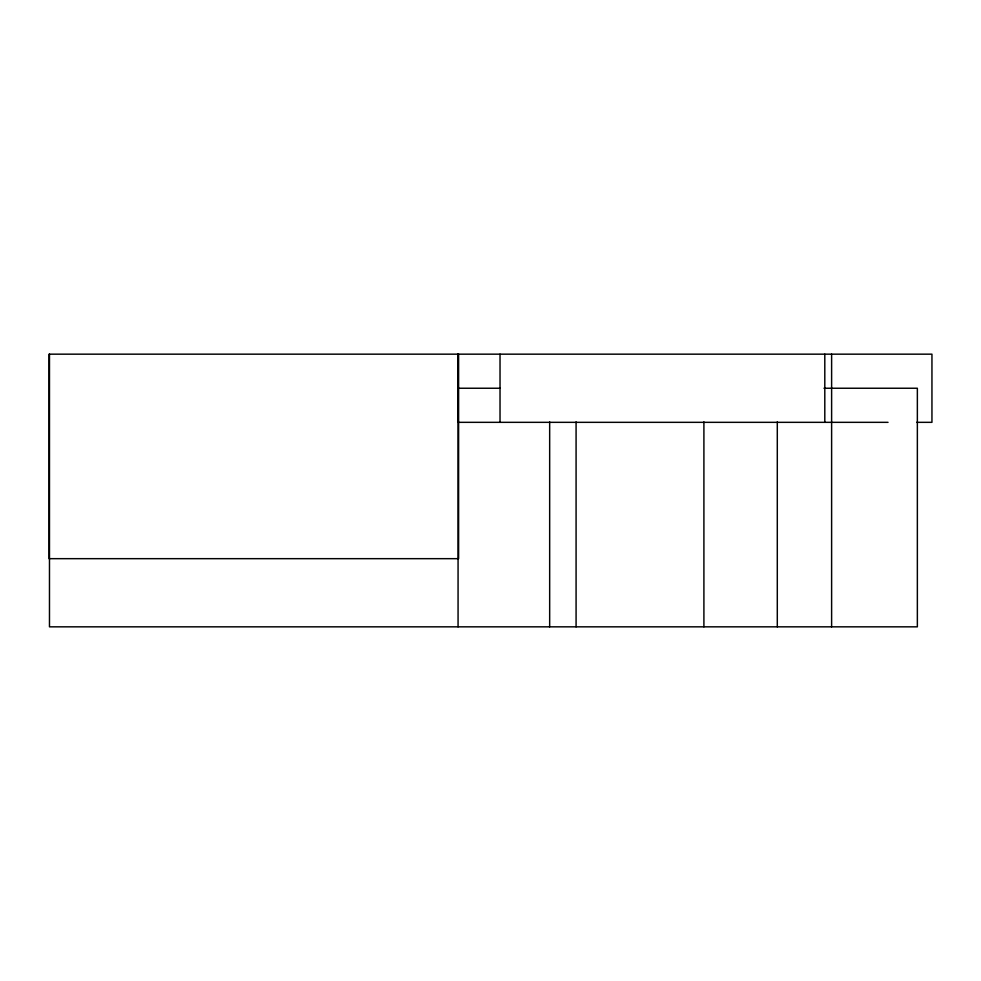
<?xml version="1.0" encoding="UTF-8"?>
<svg xmlns="http://www.w3.org/2000/svg" width="981" height="981" viewBox="0 0 981 981"><rect width="100%" height="100%" fill="white"/><g stroke="black" fill="none" stroke-linecap="round" stroke-linejoin="round"><path stroke-width="1.47" d="M458.176 388.243L500.028 388.243M823.979 388.243L917.358 388.243L917.358 626.834L49.479 626.834L49.479 354.166M458.176 422.333L888.038 422.333M916.646 422.333L931.95 422.333L931.95 354.166L49.05 354.166L49.05 558.667L458.605 558.667L458.605 354.166M831.618 354.166L831.618 626.834M824.8 354.166L824.8 422.333M777.295 421.891L777.295 626.834M703.904 421.891L703.904 626.834M576.08 421.891L576.08 626.834M549.667 421.891L549.667 626.834M500.028 354.166L500.028 422.333M458.066 354.166L458.066 626.834M457.747 354.166L457.747 422.333"/></g></svg>
